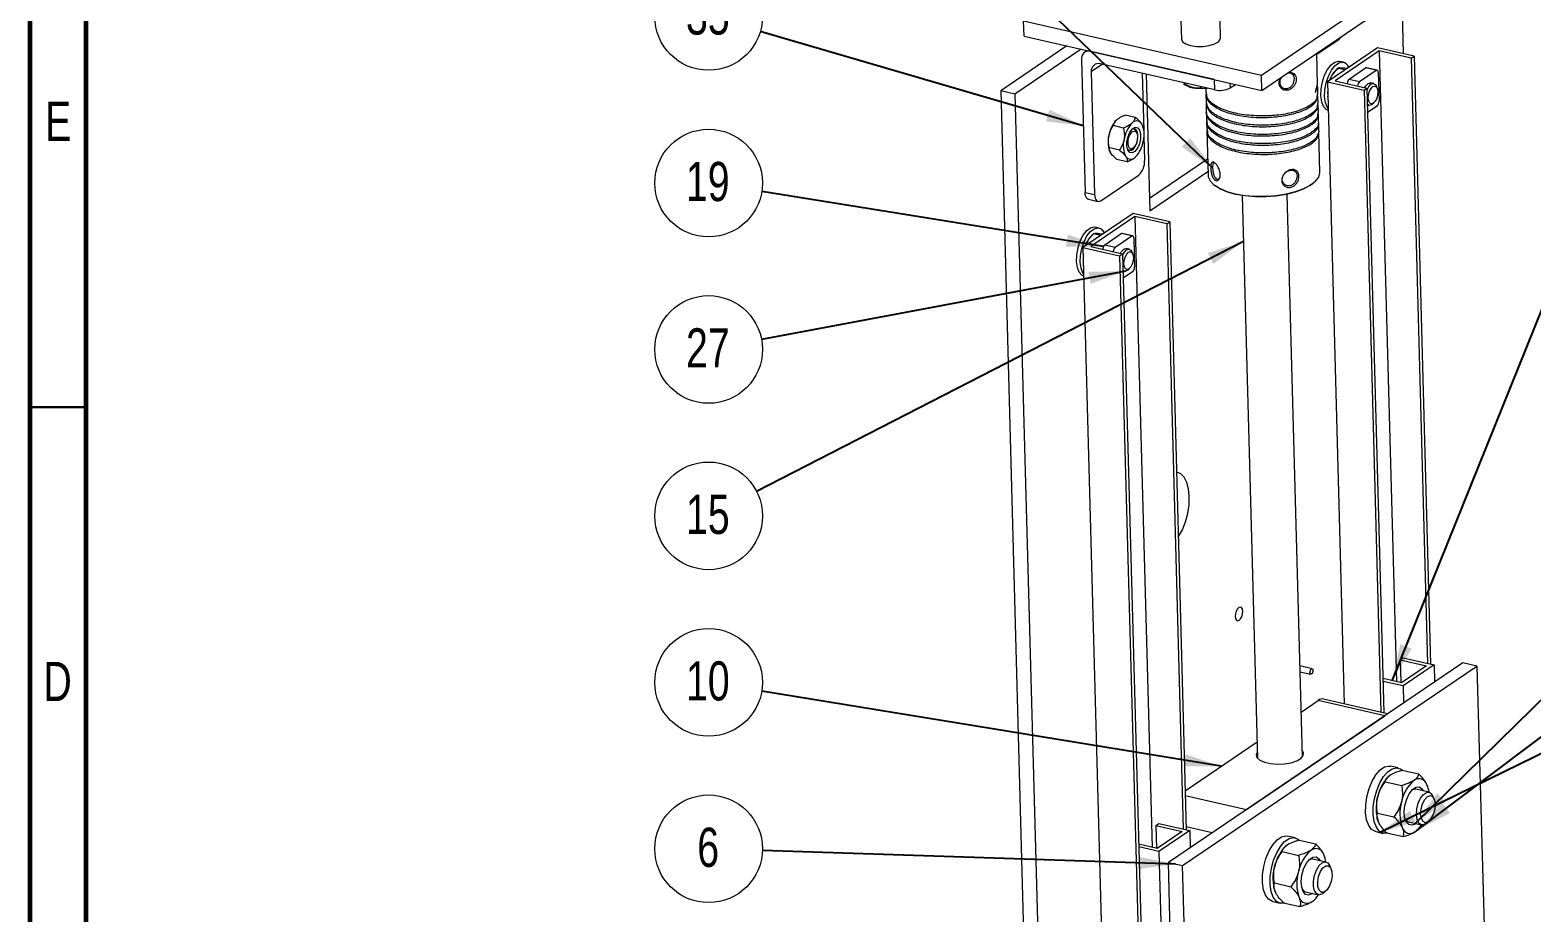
# Model space of a CAD drawing. Header units: millimetres. Extents: x 15 to 415, y 5 to 292.
# Drawn here: x 15 to 149.2, y 153.3 to 232.2 of the extents above; entities that cross this region are included whole.
import ezdxf

# ---------------------------------------------------------------- set-up
doc = ezdxf.new("R2010")
doc.units = ezdxf.units.MM
doc.styles.add('SLDTEXTSTYLE0', font='TXT', dxfattribs={"width": 0.75})
doc.dimstyles.new('SLDDIMSTYLE0', dxfattribs={"dimtxt": 0.18, "dimasz": 3.302, "dimexe": 0, "dimexo": 0.0625, "dimgap": 0, "dimtad": 0, "dimtih": 1, "dimtoh": 1, "dimdec": 0, "dimrnd": 1e-09, "dimzin": 0, "dimdsep": 46, "dimtxsty": 'Standard', "dimsah": 1, "dimcen": 0.09, "dimadec": 0, "dimazin": 0, "dimtfac": 3.302, "dimtdec": 0, "dimtofl": 0, "dimtmove": 0, "dimatfit": 3, "dimfxl": 1, "dimfrac": 2, "dimtolj": 1, "dimtzin": 0, "dimarcsym": 0})

# ---------------------------------------------------------------- blocks, each defined once
blk = doc.blocks.new('SW_NOTE_25')
at = {"color": 0, "linetype": 'Continuous', "lineweight": 0}
blk.add_circle((-4.8, 0.16), 4.81, dxfattribs=at)
at = {"color": 0, "linetype": 'Continuous', "lineweight": 0, "insert": (-4.84, 2.04), "char_height": 3.5, "attachment_point": 2, "style": 'SLDTEXTSTYLE0'}
blk.add_mtext('6', dxfattribs=at)
blk = doc.blocks.new('SW_NOTE_26')
at = {"color": 0, "linetype": 'Continuous', "lineweight": 0}
blk.add_circle((-4.74, 0.78), 4.81, dxfattribs=at)
at = {"color": 0, "linetype": 'Continuous', "lineweight": 0, "insert": (-4.81, 2.66), "char_height": 3.5, "attachment_point": 2, "style": 'SLDTEXTSTYLE0'}
blk.add_mtext('10', dxfattribs=at)
blk = doc.blocks.new('SW_NOTE_27')
at = {"color": 0, "linetype": 'Continuous', "lineweight": 0}
blk.add_circle((-4.28, -2.19), 4.81, dxfattribs=at)
at = {"color": 0, "linetype": 'Continuous', "lineweight": 0, "insert": (-4.35, -0.31), "char_height": 3.5, "attachment_point": 2, "style": 'SLDTEXTSTYLE0'}
blk.add_mtext('15', dxfattribs=at)
blk = doc.blocks.new('SW_NOTE_28')
at = {"color": 0, "linetype": 'Continuous', "lineweight": 0}
blk.add_circle((-4.72, -0.89), 4.81, dxfattribs=at)
at = {"color": 0, "linetype": 'Continuous', "lineweight": 0, "insert": (-4.79, 1), "char_height": 3.5, "attachment_point": 2, "style": 'SLDTEXTSTYLE0'}
blk.add_mtext('27', dxfattribs=at)
blk = doc.blocks.new('SW_NOTE_29')
at = {"color": 0, "linetype": 'Continuous', "lineweight": 0}
blk.add_circle((-4.74, 0.76), 4.81, dxfattribs=at)
at = {"color": 0, "linetype": 'Continuous', "lineweight": 0, "insert": (-4.82, 2.65), "char_height": 3.5, "attachment_point": 2, "style": 'SLDTEXTSTYLE0'}
blk.add_mtext('19', dxfattribs=at)
blk = doc.blocks.new('SW_NOTE_30')
at = {"color": 0, "linetype": 'Continuous', "lineweight": 0}
blk.add_circle((-4.61, 1.35), 4.81, dxfattribs=at)
at = {"color": 0, "linetype": 'Continuous', "lineweight": 0, "insert": (-4.68, 3.23), "char_height": 3.5, "attachment_point": 2, "style": 'SLDTEXTSTYLE0'}
blk.add_mtext('35', dxfattribs=at)

msp = doc.modelspace()

# ---------------------------------------------------------------- linework, layer by layer
at = {"color": 7, "linetype": 'Continuous', "lineweight": 60}
for p, q in [((15, 5), (15, 292)), ((20, 10), (20, 287))]:
    msp.add_line(p, q, dxfattribs=at)
at = {"color": 7, "linetype": 'Continuous', "lineweight": 15}
for p, q in [((125.02, 228.17), (147.37, 243.33)), ((125.05, 226.8), (147.41, 241.96)), ((137.71, 230.07), (137.57, 235.29)), ((103.8, 231.65), (103.76, 233.02)), ((103.76, 233.02), (125.02, 228.17)), ((117.81, 233.05), (117.85, 231.38)), ((121.35, 231.48), (121.31, 233.15)), ((107.63, 230.78), (101.71, 226.76)), ((103.8, 231.65), (125.05, 226.8)), ((129.95, 230.03), (131.96, 231.39)), ((108.9, 230.49), (102.98, 226.47)), ((108.93, 229.57), (109.25, 217.69)), ((109.45, 230.36), (109.22, 230.21)), ((120.8, 227.77), (109.75, 230.29)), ((130.02, 227.29), (129.95, 230.12)), ((135.37, 230.61), (130.9, 227.58)), ((135.53, 230.33), (131.58, 227.66)), ((138.64, 229.86), (135.37, 230.61)), ((138.38, 229.68), (135.53, 230.33)), ((135.53, 230.33), (137.06, 173.96)), ((138.38, 229.68), (138.64, 229.86)), ((138.38, 229.68), (139.85, 175.59)), ((138.64, 229.86), (140.12, 175.53)), ((109.8, 228.46), (110.1, 217.5)), ((120.83, 226.86), (110.63, 229.18)), ((114.36, 228.33), (114.5, 223.23)), ((114.72, 228.25), (115.05, 216.05)), ((125.05, 226.8), (125.02, 228.17)), ((131.88, 228.81), (131.69, 228.64)), ((131.88, 228.8), (132.5, 228.66)), ((131.9, 229.4), (132, 229.39)), ((132.34, 229.31), (132, 229.39)), ((132.84, 227.81), (134.31, 228.81)), ((133.77, 227.6), (135.25, 228.6)), ((135.25, 228.6), (134.31, 228.81)), ((135.33, 228.62), (134.4, 228.83)), ((135.44, 228.4), (135.51, 225.84)), ((102.98, 226.47), (101.71, 226.76)), ((101.71, 226.76), (107.06, 30.3)), ((118.05, 227.4), (118.14, 227.33)), ((118.16, 227.37), (118.07, 227.42)), ((118.16, 227.46), (118.16, 227.37)), ((120.03, 227), (120.04, 226.61)), ((120.83, 226.86), (120.8, 227.77)), ((122.2, 227.02), (122.68, 227.34)), ((129.99, 227.29), (129.83, 226.75)), ((129.83, 226.61), (129.99, 227.16)), ((130.04, 226.47), (130.03, 227.16)), ((130.9, 227.58), (134.17, 226.83)), ((130.9, 227.58), (132.41, 171.98)), ((131.58, 227.66), (134.43, 227.01)), ((132.84, 227.81), (133.77, 227.6)), ((134.17, 226.83), (134.43, 227.01)), ((134.17, 226.83), (135.68, 171.23)), ((134.43, 227.01), (135.95, 171.17)), ((135.04, 227.41), (134.78, 227.47)), ((135.35, 227), (135.27, 227.18)), ((102.98, 226.47), (108.33, 30)), ((120.04, 226.47), (120.06, 225.79)), ((120.06, 225.65), (120.08, 224.96)), ((129.83, 226.75), (129.83, 226.61)), ((130.07, 225.65), (130.05, 226.33)), ((130.09, 224.82), (130.07, 225.51)), ((130.93, 226.24), (130.93, 226.29)), ((134.47, 225.49), (134.6, 225.46)), ((134.9, 225.57), (135.05, 225.7)), ((112.09, 224.19), (112.09, 224.19)), ((113.73, 224.39), (112.83, 224.6)), ((120.09, 224.82), (120.1, 224.14)), ((130.11, 224), (130.09, 224.68)), ((135.33, 225.4), (134.49, 224.83)), ((112.68, 223.44), (111.78, 223.65)), ((113.88, 222.98), (113.8, 223.16)), ((120.11, 224), (120.13, 223.31)), ((120.13, 223.18), (120.24, 219.23)), ((130.13, 223.17), (130.12, 223.86)), ((130.23, 219.5), (130.14, 223.04)), ((112.32, 221.46), (111.42, 221.67)), ((113.43, 221.55), (113.58, 221.68)), ((114.51, 222.72), (114.57, 220.53)), ((113, 220.43), (112.1, 220.64)), ((113.74, 220.84), (113.74, 220.84)), ((115.02, 217.18), (120.2, 220.69)), ((110.65, 216.94), (114.07, 219.26)), ((115.05, 216.05), (120.23, 219.56)), ((109.25, 217.69), (110.1, 217.5)), ((123.29, 217.41), (124.66, 167.11)), ((128.66, 167.22), (127.29, 217.51)), ((109.55, 217.07), (110.4, 216.88)), ((113.54, 215.8), (109.06, 212.77)), ((113.7, 215.53), (109.75, 212.85)), ((116.81, 215.05), (113.54, 215.8)), ((116.55, 214.88), (113.7, 215.53)), ((113.7, 215.53), (115.23, 159.15)), ((116.55, 214.88), (116.81, 215.05)), ((116.55, 214.88), (118.02, 160.78)), ((116.81, 215.05), (118.29, 160.72)), ((110.05, 214), (109.86, 213.83)), ((110.04, 214), (110.66, 213.85)), ((110.5, 214.5), (110.16, 214.58)), ((111.01, 213), (112.48, 214)), ((111.94, 212.79), (113.42, 213.79)), ((113.42, 213.79), (112.48, 214)), ((113.5, 213.81), (112.57, 214.02)), ((113.61, 213.59), (113.68, 211.03)), ((109.06, 212.77), (113.98, 32.29)), ((109.06, 212.77), (112.34, 212.02)), ((109.75, 212.85), (112.6, 212.2)), ((111.01, 213), (111.94, 212.79)), ((112.34, 212.02), (112.6, 212.2)), ((112.34, 212.02), (117.25, 31.55)), ((112.6, 212.2), (117.51, 31.72)), ((113.21, 212.6), (112.95, 212.66)), ((113.51, 212.2), (113.44, 212.38)), ((109.1, 211.44), (109.1, 211.48)), ((112.64, 210.68), (112.76, 210.65)), ((113.07, 210.76), (113.22, 210.89)), ((113.5, 210.59), (112.66, 210.02)), ((137.41, 175.91), (137.67, 176.09)), ((137.41, 175.91), (139.75, 175.37)), ((137.41, 175.91), (137.46, 173.87)), ((137.67, 176.09), (140.43, 175.46)), ((142.99, 175.65), (116.69, 157.81)), ((117.96, 157.52), (144.26, 175.36)), ((129.53, 175.12), (128.43, 175.37)), ((128.45, 174.85), (129.42, 174.63)), ((139.75, 175.37), (137.51, 173.86)), ((140.43, 175.46), (137.67, 173.58)), ((140.43, 175.46), (140.48, 173.94)), ((144.26, 175.36), (142.99, 175.65)), ((144.26, 175.36), (144.9, 152.12)), ((137.51, 173.86), (135.87, 174.23)), ((137.67, 173.58), (135.88, 173.99)), ((137.67, 173.58), (137.71, 172.07)), ((128.55, 171.25), (130.07, 172.28)), ((136.02, 170.92), (130.07, 172.28)), ((136.28, 171.1), (130.56, 172.4)), ((123.66, 162.54), (136.02, 170.92)), ((118.19, 164.22), (124.62, 168.58)), ((137.23, 166.25), (136.55, 166.41)), ((136.36, 165.51), (136.35, 165.5)), ((137.59, 166.05), (139.05, 165.72)), ((136.07, 165.02), (137.54, 164.69)), ((139.98, 164.08), (138.81, 164.35)), ((140.43, 163.49), (140.32, 163.74)), ((115.58, 161.1), (115.84, 161.28)), ((115.58, 161.1), (117.91, 160.57)), ((115.58, 161.1), (115.63, 159.06)), ((115.84, 161.28), (118.6, 160.65)), ((135.37, 162.22), (136.84, 161.89)), ((138.14, 161.43), (139.31, 161.16)), ((139.77, 161.32), (139.98, 161.5)), ((117.91, 160.57), (115.68, 159.05)), ((118.6, 160.65), (115.84, 158.78)), ((118.6, 160.65), (118.64, 159.14)), ((128.02, 160.01), (127.34, 160.16)), ((128.38, 159.81), (129.85, 159.47)), ((135.21, 160.56), (135.89, 160.4)), ((136.19, 160.45), (137.66, 160.12)), ((138.88, 160.66), (138.9, 160.67)), ((115.68, 159.05), (114.04, 159.43)), ((115.84, 158.78), (114.04, 159.19)), ((115.84, 158.78), (119.32, 30.84)), ((126.86, 158.78), (128.33, 158.44)), ((127.16, 159.26), (127.15, 159.25)), ((116.69, 157.81), (117.96, 157.52)), ((120.17, 29.88), (116.69, 157.81)), ((121.44, 29.58), (117.96, 157.52)), ((130.77, 157.84), (129.6, 158.11)), ((131.23, 157.24), (131.12, 157.5)), ((126.16, 155.98), (127.63, 155.64)), ((126.01, 154.31), (126.69, 154.16)), ((128.93, 155.18), (130.11, 154.92)), ((129.68, 154.42), (129.69, 154.43)), ((130.57, 155.08), (130.77, 155.26)), ((126.99, 154.21), (128.45, 153.87))]:
    msp.add_line(p, q, dxfattribs=at)
at = {"color": 8, "linetype": 'Continuous', "lineweight": 15}
for p, q in [((110.8, 229.14), (109.8, 228.46)), ((122.19, 227.45), (122.2, 227.02)), ((118.2, 163.78), (123.66, 162.54)), ((120.6, 160.46), (118.28, 160.99))]:
    msp.add_line(p, q, dxfattribs=at)
at = {"color": 7, "linetype": 'Continuous', "lineweight": 30}
msp.add_line((15, 198.5), (20, 198.5), dxfattribs=at)
at = {"color": 7, "linetype": 'Continuous', "lineweight": 15, "flags": 128}
for points in [[(117.85, 231.38), (117.85, 231.38), (117.96, 231.15), (118.25, 230.95), (118.68, 230.81)], [(118.68, 230.81), (119.21, 230.73), (119.79, 230.73), (120.34, 230.81), (120.82, 230.95), (121.16, 231.15), (121.33, 231.37), (121.35, 231.48)], [(127.4, 228.39), (127.66, 228.41), (127.9, 228.31), (128.06, 228.1), (128.1, 227.97), (128.12, 227.82), (128.11, 227.67), (128.07, 227.5), (127.93, 227.2), (127.7, 226.96), (127.41, 226.82), (127.41, 226.82)], [(130.97, 225.01), (130.79, 225.09), (130.55, 225.36), (130.39, 225.79), (130.31, 226.32), (130.33, 226.93), (130.45, 227.56), (130.65, 228.15), (130.91, 228.68), (131.23, 229.08), (131.57, 229.33), (131.9, 229.4)], [(130.96, 225.18), (130.89, 225.29), (130.73, 225.71), (130.65, 226.24), (130.67, 226.85), (130.79, 227.48), (130.99, 228.08), (131.26, 228.6), (131.57, 229), (131.91, 229.25), (132.24, 229.32)], [(135.44, 228.4), (135.44, 228.46), (135.42, 228.51), (135.4, 228.56), (135.38, 228.59), (135.35, 228.61), (135.32, 228.62), (135.28, 228.61), (135.25, 228.6)], [(131.12, 227.73), (131.15, 227.81), (131.24, 228.01)], [(134.24, 227.05), (134.33, 227.2), (134.53, 227.41), (134.73, 227.48), (134.78, 227.47)], [(134.44, 226.85), (134.59, 227.14), (134.79, 227.35), (135, 227.42), (135.17, 227.33), (135.27, 227.18)], [(134.55, 226.11), (134.58, 226.42), (134.66, 226.72), (134.8, 226.97), (134.96, 227.14), (135.12, 227.19), (135.27, 227.13), (135.37, 226.95), (135.41, 226.69), (135.38, 226.38), (135.3, 226.08), (135.16, 225.83), (135, 225.66), (134.84, 225.6), (134.69, 225.67), (134.59, 225.85), (134.55, 226.11)], [(134.9, 225.57), (134.84, 225.52), (134.64, 225.46), (134.47, 225.53)], [(113.7, 221.35), (113.46, 221.21), (113.24, 221.25), (113.07, 221.46), (112.99, 221.81), (112.99, 222.24), (113.09, 222.68), (113.26, 223.08), (113.49, 223.37), (113.73, 223.51), (113.95, 223.47), (114.12, 223.26), (114.21, 222.91), (114.2, 222.48), (114.1, 222.04), (113.93, 221.64), (113.7, 221.35)], [(113.09, 222.09), (113.11, 222.4), (113.2, 222.7), (113.33, 222.95), (113.49, 223.12), (113.66, 223.17), (113.8, 223.11), (113.9, 222.93), (113.94, 222.67), (113.91, 222.36), (113.83, 222.06), (113.69, 221.81), (113.53, 221.64), (113.37, 221.58), (113.22, 221.65), (113.13, 221.83), (113.09, 222.09)], [(113.54, 221.53), (113.73, 221.78), (113.88, 222.12), (113.96, 222.5), (113.97, 222.86), (113.89, 223.16), (113.75, 223.34), (113.56, 223.37), (113.43, 223.31)], [(113.62, 223.37), (113.71, 223.31), (113.8, 223.16)], [(113.03, 221.58), (113.15, 221.45), (113.33, 221.42), (113.54, 221.53)], [(113.43, 221.55), (113.38, 221.5), (113.18, 221.44)], [(120.24, 219.23), (120.25, 219.09), (120.42, 218.72), (120.75, 218.36), (121.25, 218.05), (121.9, 217.78), (122.66, 217.57), (123.52, 217.42), (124.44, 217.34), (125.39, 217.34), (126.33, 217.41), (127.23, 217.55), (128.06, 217.76), (128.79, 218.02), (129.39, 218.33), (129.84, 218.68), (130.13, 219.06), (130.23, 219.44), (130.23, 219.5)], [(109.55, 217.07), (109.5, 217.09), (109.42, 217.15), (109.35, 217.25), (109.3, 217.37), (109.27, 217.52), (109.25, 217.69)], [(110.1, 217.5), (110.12, 217.33), (110.15, 217.18), (110.2, 217.05), (110.27, 216.96), (110.35, 216.9), (110.45, 216.87), (110.55, 216.89), (110.65, 216.94)], [(129.7, 218.55), (129.31, 218.26), (128.72, 217.96), (128.01, 217.7), (127.2, 217.5), (126.31, 217.36), (125.39, 217.29), (124.46, 217.29), (123.56, 217.37), (122.72, 217.51), (121.97, 217.72), (121.34, 217.98), (120.85, 218.29), (120.83, 218.31)], [(109.13, 210.2), (108.96, 210.28), (108.72, 210.56), (108.56, 210.98), (108.48, 211.51), (108.5, 212.12), (108.62, 212.75), (108.82, 213.35), (109.08, 213.87), (109.4, 214.27), (109.73, 214.52), (110.06, 214.6), (110.16, 214.58)], [(109.13, 210.38), (109.06, 210.48), (108.9, 210.9), (108.82, 211.44), (108.84, 212.04), (108.96, 212.67), (109.16, 213.27), (109.42, 213.79), (109.74, 214.19), (110.07, 214.44), (110.4, 214.52), (110.7, 214.42), (110.94, 214.14), (110.98, 214.07)], [(113.61, 213.59), (113.6, 213.65), (113.59, 213.71), (113.57, 213.75), (113.55, 213.78), (113.52, 213.8), (113.49, 213.81), (113.45, 213.81), (113.42, 213.79)], [(109.29, 212.92), (109.32, 213), (109.41, 213.2)], [(112.41, 212.24), (112.5, 212.4), (112.7, 212.6), (112.9, 212.67), (112.95, 212.66)], [(112.6, 212.04), (112.76, 212.34), (112.96, 212.54), (113.17, 212.61), (113.34, 212.53), (113.44, 212.38)], [(112.72, 211.3), (112.75, 211.61), (112.83, 211.91), (112.97, 212.17), (113.13, 212.33), (113.29, 212.39), (113.44, 212.32), (113.53, 212.14), (113.57, 211.88), (113.55, 211.58), (113.46, 211.27), (113.33, 211.02), (113.17, 210.85), (113, 210.8), (112.86, 210.86), (112.76, 211.04), (112.72, 211.3)], [(113.07, 210.76), (113.01, 210.72), (112.81, 210.65), (112.64, 210.72)], [(117.58, 186.88), (117.6, 186.92), (117.94, 187.53), (118.22, 188.24), (118.42, 188.99), (118.54, 189.76), (118.56, 190.5), (118.5, 191.19), (118.34, 191.77), (118.11, 192.23), (117.8, 192.54), (117.44, 192.68), (117.42, 192.68)], [(122.98, 180.59), (122.86, 180.46), (122.76, 180.27), (122.69, 180.03), (122.67, 179.8), (122.7, 179.6), (122.78, 179.46), (122.89, 179.41), (123.02, 179.45), (123.14, 179.58), (123.24, 179.77), (123.31, 180.01), (123.33, 180.24), (123.3, 180.44), (123.22, 180.58), (123.11, 180.63), (122.98, 180.59)], [(129.34, 174.79), (129.35, 174.88), (129.38, 174.97), (129.42, 175.05), (129.47, 175.1), (129.52, 175.12), (129.56, 175.1), (129.59, 175.04), (129.61, 174.96), (129.6, 174.87), (129.57, 174.78), (129.53, 174.7), (129.48, 174.65), (129.43, 174.63), (129.39, 174.65), (129.36, 174.7), (129.34, 174.79)], [(124.64, 167.69), (124.64, 167.69), (124.53, 167.43), (124.6, 167.18), (124.86, 166.95), (125.27, 166.77), (125.81, 166.64), (126.43, 166.59), (127.06, 166.62), (127.65, 166.72), (128.16, 166.88), (128.53, 167.1), (128.74, 167.35), (128.76, 167.61), (128.64, 167.8)], [(135.21, 160.56), (135.19, 160.56), (134.85, 160.75), (134.59, 161.11), (134.4, 161.62), (134.31, 162.24), (134.32, 162.94), (134.42, 163.68), (134.62, 164.4), (134.89, 165.07), (135.23, 165.64), (135.61, 166.07), (136, 166.34), (136.39, 166.42), (136.55, 166.41)], [(136.31, 160.42), (136.24, 160.41), (135.87, 160.41), (135.53, 160.6), (135.27, 160.95), (135.08, 161.46), (134.99, 162.09), (135, 162.79), (135.1, 163.53), (135.3, 164.25), (135.57, 164.92), (135.91, 165.48), (136.29, 165.91), (136.68, 166.18), (137.07, 166.27), (137.43, 166.17), (137.6, 166.05)], [(138.78, 161.28), (138.73, 161.24), (138.43, 161.13), (138.16, 161.2), (137.94, 161.44), (137.8, 161.84), (137.77, 162.35), (137.83, 162.91), (137.98, 163.47), (138.21, 163.95), (138.49, 164.32), (138.79, 164.52), (139.09, 164.55), (139.33, 164.38), (139.45, 164.21)], [(138.81, 164.35), (138.71, 164.36), (138.44, 164.26)], [(138.86, 162.09), (138.89, 162.59), (139.02, 163.09), (139.22, 163.54), (139.47, 163.88), (139.75, 164.07), (140.01, 164.08), (140.23, 163.91), (140.32, 163.74)], [(139.23, 162.13), (139.27, 162.59), (139.4, 163.05), (139.6, 163.44), (139.85, 163.69), (140.1, 163.78), (140.31, 163.67), (140.46, 163.41), (140.52, 163.01), (140.49, 162.55), (140.36, 162.09), (140.15, 161.7), (139.91, 161.45), (139.66, 161.36), (139.44, 161.47), (139.29, 161.73), (139.23, 162.13)], [(137.85, 161.67), (137.99, 161.5), (138.14, 161.43)], [(139.77, 161.32), (139.55, 161.18), (139.28, 161.17), (139.07, 161.33), (138.92, 161.65), (138.86, 162.09)], [(126.01, 154.31), (125.98, 154.32), (125.65, 154.51), (125.38, 154.87), (125.2, 155.37), (125.1, 156), (125.11, 156.7), (125.21, 157.44), (125.41, 158.16), (125.69, 158.83), (126.02, 159.39), (126.4, 159.82), (126.8, 160.09), (127.19, 160.18), (127.34, 160.16)], [(127.11, 154.18), (127.03, 154.16), (126.66, 154.16), (126.33, 154.35), (126.06, 154.71), (125.88, 155.22), (125.78, 155.84), (125.79, 156.55), (125.89, 157.28), (126.09, 158.01), (126.37, 158.67), (126.7, 159.24), (127.08, 159.67), (127.48, 159.94), (127.87, 160.03), (128.22, 159.93), (128.39, 159.81)], [(129.58, 155.04), (129.52, 155), (129.22, 154.88), (128.95, 154.95), (128.73, 155.2), (128.6, 155.6), (128.56, 156.11), (128.62, 156.67), (128.77, 157.22), (129, 157.71), (129.29, 158.07), (129.59, 158.28), (129.88, 158.3), (130.13, 158.14), (130.24, 157.96)], [(129.6, 158.11), (129.5, 158.12), (129.23, 158.02)], [(129.75, 156.65), (129.92, 157.13), (130.16, 157.52), (130.43, 157.77), (130.7, 157.85), (130.94, 157.76), (131.12, 157.5)], [(130.11, 156.55), (130.27, 156.99), (130.49, 157.32), (130.75, 157.51), (130.99, 157.51), (131.18, 157.34), (131.29, 157.01), (131.31, 156.57), (131.23, 156.1), (131.07, 155.67), (130.85, 155.33), (130.59, 155.15), (130.35, 155.14), (130.16, 155.32), (130.05, 155.65), (130.03, 156.08), (130.11, 156.55)], [(130.57, 155.08), (130.45, 154.99), (130.18, 154.91), (129.94, 155), (129.76, 155.26), (129.66, 155.66), (129.66, 156.14), (129.75, 156.65)], [(128.64, 155.42), (128.79, 155.25), (128.93, 155.18)]]:
    msp.add_lwpolyline(points, dxfattribs=at)
at = {"color": 7, "linetype": 'Continuous', "lineweight": 15}
for centre, radius, start, end in [((131.43, 232.1), 0.887, 306.5618, 327.8008), ((109.59, 229.65), 0.665, 75.643, 186.5465), ((110.46, 228.54), 0.665, 75.643, 186.5465), ((132.98, 227.25), 1.9, 132.8103, 156.3316), ((132.12, 228.58), 0.751, 23.0615, 81.3897), ((134.38, 228.72), 0.108, 79.4451, 128.3025), ((119.26, 229.05), 2.05, 237.0416, 266.1457), ((119.61, 231.18), 4.2, 263.3315, 277.4038), ((121.3, 228.79), 1.99, 256.3351, 297.1528), ((133.73, 226.58), 2.81, 176.2679, 185.8138), ((133.22, 227.41), 0.553, 133.1509, 179.5873), ((134.15, 227.19), 0.553, 133.1509, 179.5873), ((134.95, 225.81), 0.561, 313.2628, 3.6829), ((114.05, 222.33), 2.7, 136.7702, 171.8), ((113.86, 223.54), 0.529, 32.2204, 142.3607), ((115.41, 222.02), 2.7, 136.7702, 171.8), ((112.34, 222.86), 2.19, 345.8248, 26.3137), ((113.49, 222.18), 2.19, 165.8248, 206.3137), ((114.85, 221.86), 2.19, 165.8248, 206.3137), ((111.79, 222.7), 2.7, 316.7702, 351.8), ((113.34, 221.18), 0.529, 212.2204, 322.3607), ((112.97, 220.43), 1.6, 313.2628, 3.6829), ((111.18, 212.41), 1.94, 133.1026, 156.0393), ((112.55, 213.92), 0.108, 79.4451, 128.3025), ((111.39, 212.6), 0.553, 133.1509, 179.5873), ((112.32, 212.39), 0.553, 133.1509, 179.5873), ((111.89, 211.77), 2.81, 176.2679, 185.8138), ((113.12, 211), 0.561, 313.2628, 3.6829), ((130.45, 171.8), 0.616, 79.4451, 128.3025), ((138.67, 163.08), 3.33, 130.5738, 169.318), ((140.79, 162.59), 3.33, 130.5738, 169.318), ((139.08, 164.54), 0.742, 16.6822, 128.2425), ((138.91, 162.65), 3.67, 163.4307, 199.6877), ((137.67, 163.82), 2.32, 6.4718, 23.6871), ((141.04, 162.16), 3.67, 163.4307, 199.6877), ((137.46, 162.31), 2.18, 306.3437, 328.1464), ((138.29, 161.14), 0.742, 196.6822, 308.2425), ((129.46, 156.83), 3.33, 130.5738, 169.318), ((131.59, 156.35), 3.33, 130.5738, 169.318), ((129.88, 158.3), 0.742, 16.6822, 128.2425), ((128.46, 157.58), 2.32, 6.4718, 23.6871), ((129.7, 156.41), 3.67, 163.4307, 199.6877), ((131.83, 155.92), 3.67, 163.4307, 199.6877), ((129.08, 154.9), 0.742, 196.6822, 308.2425), ((128.25, 156.07), 2.18, 306.3437, 328.1464)]:
    msp.add_arc(centre, radius, start, end, dxfattribs=at)
for points, knots in [([(127.34, 226.97), (127.43, 227), (127.6, 227.06), (127.8, 227.29), (127.92, 227.56), (127.96, 227.85), (127.91, 228.1), (127.77, 228.28), (127.57, 228.37), (127.4, 228.35), (127.32, 228.34)], [0, 0, 0, 0, 0.125811, 0.251745, 0.377752, 0.503732, 0.629716, 0.755721, 0.881688, 1, 1, 1, 1]), ([(131.24, 228.01), (131.32, 228.15), (131.49, 228.44), (131.75, 228.68), (131.88, 228.8)], [0, 0, 0, 0, 0.50399, 1, 1, 1, 1]), ([(131.88, 228.8), (131.88, 228.81), (131.91, 228.83), (132.01, 228.84), (132.14, 228.83), (132.15, 228.83)], [0, 0, 0, 0, 0.265864, 0.964382, 1, 1, 1, 1]), ([(132.15, 228.83), (132.27, 228.83), (132.43, 228.82), (132.64, 228.79), (132.68, 228.78)], [0, 0, 0, 0, 0.828602, 1, 1, 1, 1]), ([(119.12, 227), (118.95, 227.04), (118.62, 227.11), (118.31, 227.28), (118.16, 227.37)], [0, 0, 0, 0, 0.50399, 1, 1, 1, 1]), ([(119.8, 227.09), (119.62, 227.04), (119.4, 226.97), (119.16, 227), (119.12, 227)], [0, 0, 0, 0, 0.831007, 1, 1, 1, 1]), ([(127.41, 226.82), (127.31, 226.81), (127.1, 226.79), (126.83, 226.92), (126.67, 227.1), (126.6, 227.29), (126.58, 227.44), (126.59, 227.6), (126.64, 227.78), (126.72, 227.89), (126.76, 227.96)], [0, 0, 0, 0, 0.177059, 0.353099, 0.527219, 0.613838, 0.700782, 0.787405, 0.874331, 1, 1, 1, 1]), ([(126.8, 227.98), (126.76, 227.92), (126.66, 227.77), (126.62, 227.51), (126.68, 227.25), (126.85, 227.05), (127.08, 226.94), (127.26, 226.96), (127.34, 226.97)], [0, 0, 0, 0, 0.137348, 0.30968, 0.482025, 0.654659, 0.827529, 1, 1, 1, 1]), ([(131.17, 227.76), (131.17, 227.81), (131.18, 227.89), (131.22, 227.97), (131.24, 228.01)], [0, 0, 0, 0, 0.55973, 1, 1, 1, 1]), ([(129.99, 226.47), (129.99, 226.32), (129.99, 225.96), (129.36, 225.42), (128.26, 224.92), (126.78, 224.59), (125.12, 224.48), (123.45, 224.59), (121.94, 224.91), (120.8, 225.43), (120.13, 226.03), (120.1, 226.44), (120.09, 226.61)], [0, 0, 0, 0, 0.073914, 0.179819, 0.286245, 0.392384, 0.498524, 0.60495, 0.710855, 0.817505, 0.923248, 1, 1, 1, 1]), ([(130, 225.64), (130.01, 225.53), (130.06, 225.22), (129.53, 224.69), (128.51, 224.18), (127.08, 223.81), (125.44, 223.66), (123.76, 223.72), (122.21, 224.02), (121, 224.51), (120.21, 225.12), (120.12, 225.57), (120.09, 225.79)], [0, 0, 0, 0, 0.055185, 0.160882, 0.267624, 0.373448, 0.480005, 0.586028, 0.692321, 0.798613, 0.904636, 1, 1, 1, 1]), ([(120.09, 225.65), (120.13, 225.44), (120.21, 224.98), (121, 224.37), (122.22, 223.88), (123.76, 223.59), (125.45, 223.52), (127.09, 223.68), (128.52, 224.04), (129.53, 224.56), (130.06, 225.08), (130.02, 225.4), (130, 225.51)], [0, 0, 0, 0, 0.095364, 0.201387, 0.307679, 0.413972, 0.519995, 0.626552, 0.732376, 0.839118, 0.944815, 1, 1, 1, 1]), ([(120.1, 226.48), (120.11, 226.3), (120.13, 225.89), (120.81, 225.3), (121.95, 224.78), (123.45, 224.45), (125.12, 224.34), (126.79, 224.46), (128.26, 224.79), (129.37, 225.28), (129.99, 225.83), (129.99, 226.19), (129.99, 226.33)], [0, 0, 0, 0, 0.076752, 0.182495, 0.289145, 0.39505, 0.501476, 0.607616, 0.713755, 0.820181, 0.926086, 1, 1, 1, 1]), ([(111.78, 223.65), (111.79, 223.7), (111.83, 223.87), (111.94, 224.05), (112.07, 224.17), (112.08, 224.18)], [0, 0, 0, 0, 0.265864, 0.964382, 1, 1, 1, 1]), ([(112.08, 224.18), (112.21, 224.28), (112.43, 224.44), (112.72, 224.56), (112.83, 224.6)], [0, 0, 0, 0, 0.631314, 1, 1, 1, 1]), ([(113.73, 224.39), (113.72, 224.33), (113.68, 224.15), (113.53, 223.98), (113.44, 223.87)], [0, 0, 0, 0, 0.368686, 1, 1, 1, 1]), ([(114.3, 223.83), (114.23, 223.92), (114.08, 224.11), (113.85, 224.3), (113.73, 224.39)], [0, 0, 0, 0, 0.50399, 1, 1, 1, 1]), ([(130.03, 224.82), (130.05, 224.75), (130.12, 224.47), (129.68, 223.97), (128.75, 223.43), (127.38, 223.04), (125.76, 222.84), (124.07, 222.87), (122.49, 223.13), (121.19, 223.58), (120.37, 224.2), (120.01, 224.69), (120.1, 224.94), (120.1, 224.96)], [0, 0, 0, 0, 0.036343, 0.142008, 0.248895, 0.354578, 0.461403, 0.567177, 0.673859, 0.779796, 0.886253, 0.992425, 1, 1, 1, 1]), ([(120.1, 224.82), (120.1, 224.81), (120.02, 224.55), (120.37, 224.06), (121.19, 223.45), (122.5, 222.99), (124.07, 222.73), (125.77, 222.71), (127.38, 222.9), (128.76, 223.3), (129.68, 223.84), (130.12, 224.33), (130.05, 224.61), (130.03, 224.68)], [0, 0, 0, 0, 0.007575, 0.113747, 0.220204, 0.326141, 0.432823, 0.538597, 0.645422, 0.751105, 0.857992, 0.963657, 1, 1, 1, 1]), ([(130.07, 223.99), (130.09, 223.96), (130.18, 223.72), (129.81, 223.26), (128.98, 222.7), (127.66, 222.27), (126.08, 222.04), (124.39, 222.03), (122.78, 222.24), (121.41, 222.67), (120.5, 223.26), (120.07, 223.78), (120.14, 224.08), (120.16, 224.14)], [0, 0, 0, 0, 0.017474, 0.123254, 0.230085, 0.335774, 0.442667, 0.548338, 0.655211, 0.760936, 0.867706, 0.973558, 1, 1, 1, 1]), ([(111.37, 222.71), (111.42, 222.88), (111.51, 223.22), (111.69, 223.51), (111.78, 223.65)], [0, 0, 0, 0, 0.50399, 1, 1, 1, 1]), ([(113.44, 223.87), (113.43, 223.86), (113.29, 223.74), (113.04, 223.59), (112.76, 223.48), (112.68, 223.44)], [0, 0, 0, 0, 0.035618, 0.734136, 1, 1, 1, 1]), ([(112.68, 223.44), (112.73, 223.14), (112.79, 222.79), (112.74, 222.44), (112.73, 222.4)], [0, 0, 0, 0, 0.879032, 1, 1, 1, 1]), ([(120.16, 224), (120.15, 223.94), (120.08, 223.64), (120.5, 223.12), (121.42, 222.53), (122.78, 222.11), (124.39, 221.89), (126.09, 221.9), (127.67, 222.13), (128.98, 222.56), (129.82, 223.12), (130.18, 223.58), (130.09, 223.82), (130.08, 223.86)], [0, 0, 0, 0, 0.026442, 0.132294, 0.239064, 0.344789, 0.451662, 0.557333, 0.664226, 0.769915, 0.876746, 0.982526, 1, 1, 1, 1]), ([(130.13, 223.17), (130.09, 222.96), (129.99, 222.54), (129.17, 221.96), (127.95, 221.51), (126.4, 221.24), (124.71, 221.19), (123.07, 221.36), (121.65, 221.75), (120.65, 222.32), (120.14, 222.87), (120.18, 223.21), (120.2, 223.31)], [0, 0, 0, 0, 0.104717, 0.211286, 0.317121, 0.423874, 0.529582, 0.636438, 0.742092, 0.848968, 0.95464, 1, 1, 1, 1]), ([(120.2, 223.18), (120.19, 223.07), (120.14, 222.73), (120.65, 222.18), (121.65, 221.62), (123.08, 221.23), (124.71, 221.05), (126.4, 221.1), (127.95, 221.37), (129.18, 221.83), (130, 222.4), (130.09, 222.83), (130.14, 223.04)], [0, 0, 0, 0, 0.04536, 0.151032, 0.257908, 0.363562, 0.470418, 0.576126, 0.682879, 0.788714, 0.895283, 1, 1, 1, 1]), ([(111.42, 221.67), (111.37, 221.98), (111.31, 222.32), (111.36, 222.67), (111.37, 222.71)], [0, 0, 0, 0, 0.879032, 1, 1, 1, 1]), ([(111.53, 221.2), (111.48, 221.29), (111.39, 221.47), (111.41, 221.6), (111.42, 221.67)], [0, 0, 0, 0, 0.50399, 1, 1, 1, 1]), ([(112.73, 222.4), (112.69, 222.23), (112.6, 221.89), (112.41, 221.6), (112.32, 221.46)], [0, 0, 0, 0, 0.50399, 1, 1, 1, 1]), ([(112.32, 221.46), (112.52, 221.29), (112.75, 221.1), (112.88, 220.92), (112.89, 220.89)], [0, 0, 0, 0, 0.879032, 1, 1, 1, 1]), ([(112.1, 220.64), (111.9, 220.81), (111.67, 221), (111.55, 221.18), (111.53, 221.2)], [0, 0, 0, 0, 0.879032, 1, 1, 1, 1]), ([(112.89, 220.89), (112.94, 220.81), (113.03, 220.63), (113.01, 220.5), (113, 220.43)], [0, 0, 0, 0, 0.50399, 1, 1, 1, 1]), ([(113, 220.43), (113.08, 220.46), (113.36, 220.58), (113.62, 220.73), (113.75, 220.85), (113.76, 220.85)], [0, 0, 0, 0, 0.265864, 0.964382, 1, 1, 1, 1]), ([(120.85, 218.78), (120.8, 218.83), (120.69, 218.93), (120.57, 219.22), (120.51, 219.5), (120.48, 219.72), (120.47, 219.88), (120.47, 220.03), (120.49, 220.2), (120.54, 220.36), (120.65, 220.42), (120.8, 220.36), (120.98, 220.19), (121.16, 219.92), (121.26, 219.65), (121.31, 219.43), (121.33, 219.27), (121.32, 219.12), (121.28, 218.95), (121.19, 218.78), (121.02, 218.7), (120.91, 218.75), (120.85, 218.78)], [0, 0, 0, 0, 0.063172, 0.12598, 0.188104, 0.219008, 0.250028, 0.280934, 0.311948, 0.374034, 0.436772, 0.500176, 0.5633, 0.626004, 0.688098, 0.719163, 0.750098, 0.781008, 0.812096, 0.874193, 0.936882, 1, 1, 1, 1]), ([(120.84, 220.32), (120.82, 220.32), (120.77, 220.33), (120.7, 220.28), (120.65, 220.12), (120.64, 219.87), (120.67, 219.58), (120.73, 219.29), (120.83, 219.04), (120.92, 218.95), (120.96, 218.9)], [0, 0, 0, 0, 0.043746, 0.180416, 0.317035, 0.453477, 0.589929, 0.726631, 0.863454, 1, 1, 1, 1]), ([(120.96, 218.9), (121.01, 218.88), (121.11, 218.84), (121.24, 218.9), (121.29, 219), (121.31, 219.04)], [0, 0, 0, 0, 0.382174, 0.764721, 1, 1, 1, 1]), ([(127.65, 218.14), (127.54, 218.13), (127.34, 218.11), (127.07, 218.23), (126.9, 218.42), (126.83, 218.61), (126.81, 218.76), (126.83, 218.92), (126.89, 219.12), (127.03, 219.37), (127.3, 219.6), (127.61, 219.73), (127.9, 219.74), (128.15, 219.64), (128.28, 219.47), (128.34, 219.29), (128.36, 219.14), (128.35, 218.98), (128.3, 218.77), (128.18, 218.51), (127.94, 218.26), (127.75, 218.18), (127.65, 218.14)], [0, 0, 0, 0, 0.063172, 0.12598, 0.188104, 0.219008, 0.250028, 0.280934, 0.311948, 0.374034, 0.436772, 0.500176, 0.5633, 0.626004, 0.688098, 0.719163, 0.750098, 0.781008, 0.812096, 0.874193, 0.936882, 1, 1, 1, 1]), ([(127.58, 218.28), (127.67, 218.32), (127.83, 218.38), (128.03, 218.6), (128.16, 218.88), (128.2, 219.16), (128.14, 219.42), (128.01, 219.6), (127.8, 219.69), (127.59, 219.67), (127.41, 219.62), (127.24, 219.53), (127.05, 219.36), (126.9, 219.11), (126.85, 218.83), (126.92, 218.57), (127.08, 218.37), (127.32, 218.25), (127.49, 218.27), (127.58, 218.28)], [0, 0, 0, 0, 0.062395, 0.124851, 0.187343, 0.249822, 0.312302, 0.374793, 0.437265, 0.499667, 0.531143, 0.562654, 0.625124, 0.687653, 0.750051, 0.812453, 0.87496, 0.937552, 1, 1, 1, 1]), ([(109.41, 213.2), (109.49, 213.35), (109.66, 213.64), (109.92, 213.88), (110.04, 214)], [0, 0, 0, 0, 0.50399, 1, 1, 1, 1]), ([(110.04, 214), (110.06, 214), (110.08, 214.03), (110.23, 214.03), (110.31, 214.03)], [0, 0, 0, 0, 0.368686, 1, 1, 1, 1]), ([(110.31, 214.03), (110.32, 214.03), (110.45, 214.02), (110.63, 214), (110.84, 213.98), (110.85, 213.98)], [0, 0, 0, 0, 0.046524, 0.958926, 1, 1, 1, 1]), ([(109.34, 212.95), (109.34, 213), (109.35, 213.08), (109.39, 213.16), (109.41, 213.2)], [0, 0, 0, 0, 0.55973, 1, 1, 1, 1]), ([(136.07, 165.02), (136.09, 165.1), (136.14, 165.3), (136.36, 165.49), (136.5, 165.61)], [0, 0, 0, 0, 0.372012, 1, 1, 1, 1]), ([(136.5, 165.61), (136.51, 165.62), (136.72, 165.76), (137.09, 165.91), (137.49, 166.02), (137.59, 166.05)], [0, 0, 0, 0, 0.053439, 0.773571, 1, 1, 1, 1]), ([(138.62, 165.13), (138.43, 165.02), (138.12, 164.85), (137.69, 164.73), (137.54, 164.69)], [0, 0, 0, 0, 0.627988, 1, 1, 1, 1]), ([(139.05, 165.72), (139.04, 165.67), (138.99, 165.48), (138.84, 165.27), (138.64, 165.14), (138.62, 165.13)], [0, 0, 0, 0, 0.226429, 0.946561, 1, 1, 1, 1]), ([(139.79, 164.76), (139.7, 164.92), (139.52, 165.23), (139.21, 165.56), (139.05, 165.72)], [0, 0, 0, 0, 0.503995, 1, 1, 1, 1]), ([(135.37, 162.22), (135.34, 162.43), (135.28, 162.86), (135.31, 163.36), (135.38, 163.64), (135.39, 163.7)], [0, 0, 0, 0, 0.432382, 0.879547, 1, 1, 1, 1]), ([(135.39, 163.7), (135.47, 163.94), (135.63, 164.42), (135.92, 164.82), (136.07, 165.02)], [0, 0, 0, 0, 0.503995, 1, 1, 1, 1]), ([(137.54, 164.69), (137.56, 164.48), (137.62, 164.05), (137.59, 163.55), (137.53, 163.27), (137.52, 163.21)], [0, 0, 0, 0, 0.432382, 0.879547, 1, 1, 1, 1]), ([(137.52, 163.21), (137.44, 162.97), (137.28, 162.49), (136.98, 162.09), (136.84, 161.89)], [0, 0, 0, 0, 0.503995, 1, 1, 1, 1]), ([(135.45, 161.41), (135.4, 161.56), (135.29, 161.86), (135.35, 162.1), (135.37, 162.22)], [0, 0, 0, 0, 0.503995, 1, 1, 1, 1]), ([(136.19, 160.45), (136.06, 160.59), (135.79, 160.87), (135.56, 161.2), (135.47, 161.37), (135.45, 161.41)], [0, 0, 0, 0, 0.432382, 0.879547, 1, 1, 1, 1]), ([(136.84, 161.89), (136.97, 161.75), (137.24, 161.47), (137.47, 161.14), (137.56, 160.96), (137.58, 160.93)], [0, 0, 0, 0, 0.432382, 0.879547, 1, 1, 1, 1]), ([(127.29, 159.37), (127.31, 159.38), (127.51, 159.51), (127.89, 159.67), (128.29, 159.78), (128.38, 159.81)], [0, 0, 0, 0, 0.053439, 0.773571, 1, 1, 1, 1]), ([(137.58, 160.93), (137.63, 160.78), (137.74, 160.48), (137.69, 160.24), (137.66, 160.12)], [0, 0, 0, 0, 0.5039949, 1, 1, 1, 1]), ([(137.66, 160.12), (137.82, 160.16), (138.24, 160.28), (138.55, 160.45), (138.75, 160.56)], [0, 0, 0, 0, 0.372012, 1, 1, 1, 1]), ([(138.75, 160.56), (138.76, 160.57), (138.81, 160.6), (138.84, 160.64), (138.85, 160.66)], [0, 0, 0, 0, 0.28576, 1, 1, 1, 1]), ([(126.18, 157.45), (126.26, 157.69), (126.42, 158.17), (126.72, 158.58), (126.86, 158.78)], [0, 0, 0, 0, 0.503995, 1, 1, 1, 1]), ([(126.86, 158.78), (126.88, 158.85), (126.94, 159.06), (127.16, 159.25), (127.29, 159.37)], [0, 0, 0, 0, 0.372012, 1, 1, 1, 1]), ([(128.33, 158.44), (128.36, 158.23), (128.42, 157.81), (128.39, 157.3), (128.32, 157.03), (128.31, 156.97)], [0, 0, 0, 0, 0.432382, 0.879547, 1, 1, 1, 1]), ([(129.42, 158.88), (129.22, 158.78), (128.91, 158.61), (128.49, 158.49), (128.33, 158.44)], [0, 0, 0, 0, 0.627988, 1, 1, 1, 1]), ([(129.85, 159.47), (129.84, 159.43), (129.78, 159.23), (129.63, 159.03), (129.43, 158.89), (129.42, 158.88)], [0, 0, 0, 0, 0.226429, 0.946561, 1, 1, 1, 1]), ([(130.59, 158.51), (130.5, 158.67), (130.32, 158.99), (130, 159.31), (129.85, 159.47)], [0, 0, 0, 0, 0.503995, 1, 1, 1, 1]), ([(126.16, 155.98), (126.14, 156.19), (126.08, 156.61), (126.11, 157.12), (126.17, 157.39), (126.18, 157.45)], [0, 0, 0, 0, 0.432382, 0.879547, 1, 1, 1, 1]), ([(126.25, 155.17), (126.19, 155.32), (126.09, 155.62), (126.14, 155.86), (126.16, 155.98)], [0, 0, 0, 0, 0.503995, 1, 1, 1, 1]), ([(128.31, 156.97), (128.23, 156.73), (128.07, 156.25), (127.78, 155.84), (127.63, 155.64)], [0, 0, 0, 0, 0.503995, 1, 1, 1, 1]), ([(127.63, 155.64), (127.77, 155.5), (128.04, 155.22), (128.27, 154.9), (128.35, 154.72), (128.37, 154.68)], [0, 0, 0, 0, 0.432382, 0.879547, 1, 1, 1, 1]), ([(126.99, 154.21), (126.85, 154.35), (126.58, 154.63), (126.35, 154.95), (126.27, 155.13), (126.25, 155.17)], [0, 0, 0, 0, 0.432382, 0.879547, 1, 1, 1, 1]), ([(128.37, 154.68), (128.43, 154.53), (128.53, 154.23), (128.48, 153.99), (128.45, 153.87)], [0, 0, 0, 0, 0.5039949, 1, 1, 1, 1]), ([(128.45, 153.87), (128.61, 153.92), (129.04, 154.04), (129.35, 154.21), (129.54, 154.31)], [0, 0, 0, 0, 0.372012, 1, 1, 1, 1]), ([(129.54, 154.31), (129.56, 154.32), (129.61, 154.36), (129.63, 154.39), (129.65, 154.42)], [0, 0, 0, 0, 0.28576, 1, 1, 1, 1])]:
    msp.add_open_spline(points, degree=3, knots=knots, dxfattribs=at)

# ---------------------------------------------------------------- block references
at = {"color": 7, "linetype": 'Continuous', "lineweight": 0}
for name, p in [('SW_NOTE_30', (80.23, 232.06)), ('SW_NOTE_29', (80.36, 217.76)), ('SW_NOTE_28', (80.34, 204.54)), ('SW_NOTE_27', (79.9, 190.97)), ('SW_NOTE_26', (80.36, 173.12)), ('SW_NOTE_25', (80.42, 158.87))]:
    msp.add_blockref(name, p, dxfattribs=at)

# ---------------------------------------------------------------- texts
at = {"color": 7, "linetype": 'Continuous', "lineweight": 0, "char_height": 3.5, "attachment_point": 2, "style": 'SLDTEXTSTYLE0'}
for s, insert in [('E', (17.51, 225.79)), ('D', (17.46, 175.73))]:
    msp.add_mtext(s, dxfattribs=dict(at, insert=insert))

# ---------------------------------------------------------------- leaders
at = {"color": 7, "linetype": 'Continuous', "lineweight": 0}
for points in [[(136.69, 174.05), (174.89, 268.85)], [(120.65, 219.86), (79.08, 259.82)], [(109.09, 223.63), (80.23, 232.06)], [(110.89, 212.85), (80.36, 217.76)], [(138.73, 161.29), (197.22, 218.59)], [(123.4, 213.29), (79.9, 190.97)], [(112.89, 210.66), (80.34, 204.54)], [(138.89, 160.67), (196.81, 204.3)], [(135.55, 160.48), (196.33, 190.21)], [(121.41, 166.4), (80.36, 173.12)], [(117.32, 157.66), (80.42, 158.87)]]:
    msp.add_leader(points, dimstyle='SLDDIMSTYLE0', dxfattribs=at)

doc.saveas('drawing.dxf')
